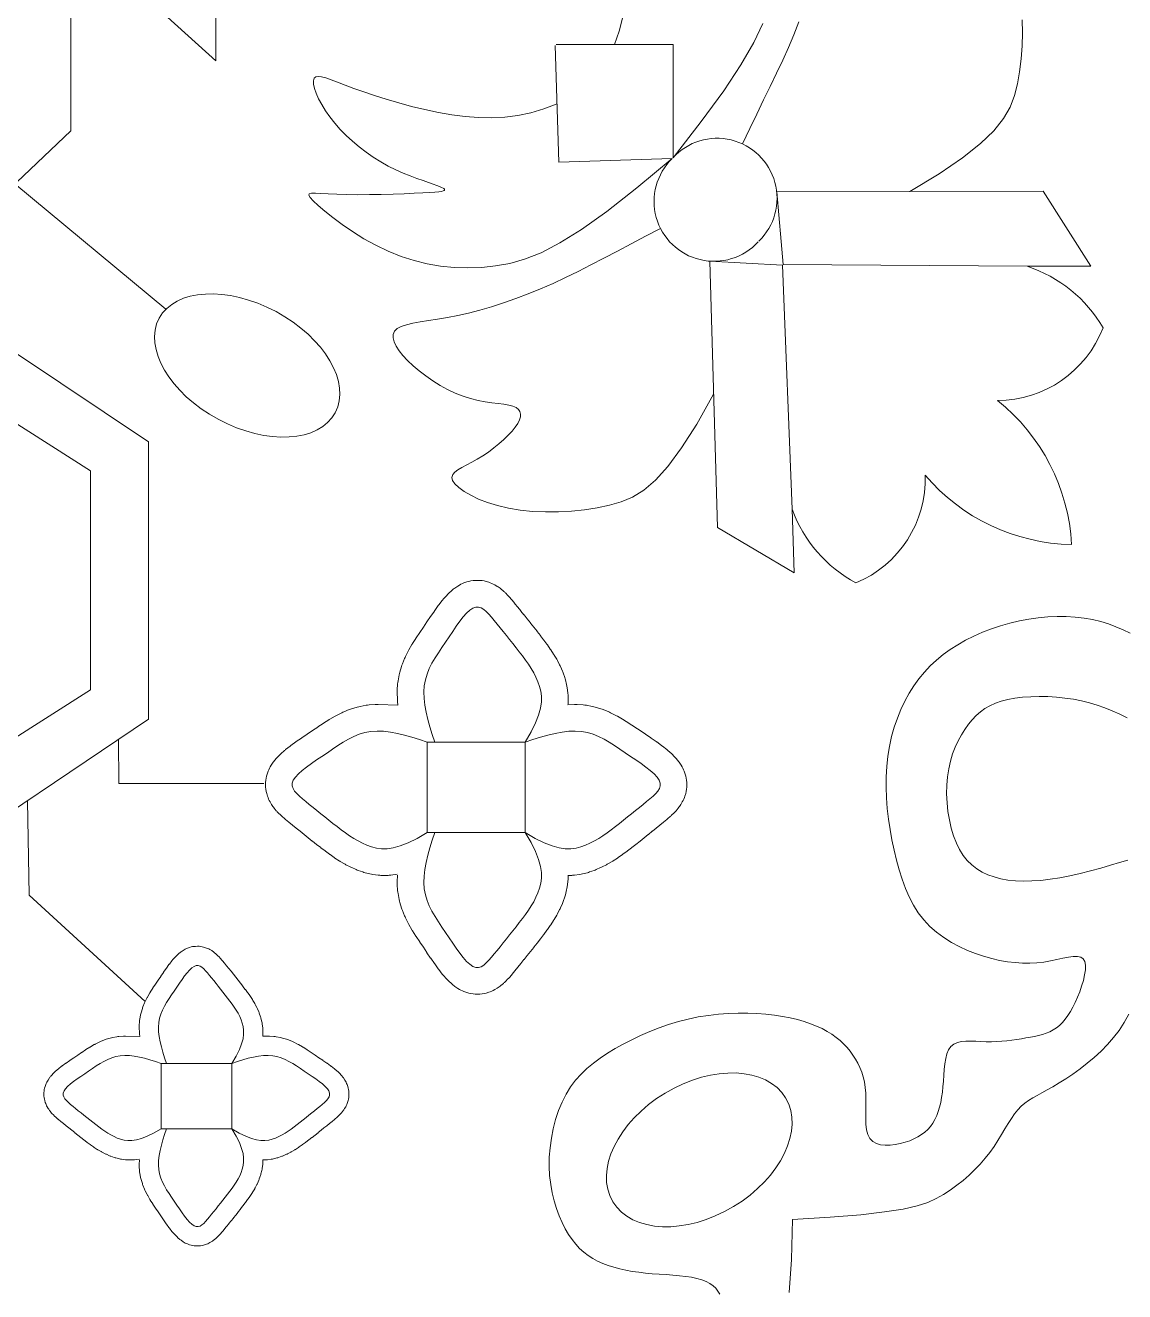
# Model space of a CAD drawing. Header units: inches. Extents: x -813 to 82, y -70 to 268.
# Drawn here: x -65.69 to -53.93, y 139.52 to 153.06 of the extents above; entities that cross this region are included whole.
import ezdxf

# ---------------------------------------------------------------- set-up
doc = ezdxf.new("R2010")
doc.units = ezdxf.units.IN
doc.header["$MEASUREMENT"] = 0
for name, color, linetype, lineweight, true_color in [('Black', 7, 'Continuous', 0, 0x000000), ('Blue', 7, 'Continuous', 0, 0x1081b2), ('Brown', 7, 'Continuous', 0, 0x653e10), ('Grey', 7, 'Continuous', 0, 0x58676a), ('Layak Architect', 1, 'Continuous', 5, 0xff0000), ('White', 7, 'Continuous', 0, 0xffffff)]:
    doc.layers.add(name, color=color, linetype=linetype, lineweight=lineweight, true_color=true_color)
doc.layers.add('Rugs', color=201, linetype='Continuous')

# ---------------------------------------------------------------- blocks, each defined once
blk = doc.blocks.new('C3')
at = {"layer": 'Black'}
for centre, start, end in [((264.02, 2545.89), 44.1706, 227.4835), ((265.24, 2544.71), 224.3619, 47.6748)]:
    blk.add_arc(centre, 22.47, start, end, dxfattribs=at)
at = {"layer": 'Blue'}
for points in [[(518.05, 2489.93), (518.05, 2490.98, 0.033999), (517.97, 2492.34), (517.71, 2494.26, 0.029168), (517.49, 2495.41), (517.04, 2497.22, 0.022088), (516.78, 2498.06), (516.17, 2499.8, 0.01868), (515.9, 2500.5), (515.16, 2502.19, 0.016254), (514.88, 2502.77), (514.04, 2504.42, 0.013719), (513.77, 2504.9), (512.82, 2506.51, 0.011177), (512.59, 2506.89), (511.56, 2508.48, 0.008694), (511.37, 2508.77), (510.27, 2510.33, 0.006296), (510.13, 2510.54), (508.98, 2512.09, 0.003989), (508.89, 2512.21), (507.71, 2513.76, 0.002077), (507.65, 2513.83), (506.45, 2515.37, 0.001492), (506.42, 2515.42), (505.21, 2516.96, 0.001257), (505.18, 2517), (503.96, 2518.53, 0.001042), (503.94, 2518.56), (502.73, 2520.07, 0.000839), (502.71, 2520.09), (501.53, 2521.56, 0.000642), (501.51, 2521.58), (500.35, 2523.02, 0.000442), (500.34, 2523.03), (499.21, 2524.42), (498.12, 2525.75, 0.001024), (498.1, 2525.78), (497.06, 2527.04, 0.006385), (496.9, 2527.24), (495.9, 2528.38, 0.014467), (495.51, 2528.81), (494.54, 2529.81, 0.025543), (493.79, 2530.51), (492.83, 2531.31, 0.041072), (491.49, 2532.26), (490.52, 2532.83, 0.060896), (488.3, 2533.8), (487.3, 2534.1, 0.078182), (484.22, 2534.51), (483.19, 2534.49, 0.079892), (480.07, 2533.92), (478.99, 2533.53, 0.06296), (476.75, 2532.41), (475.6, 2531.63, 0.039078), (474.38, 2530.66), (473.18, 2529.55, 0.023897), (472.51, 2528.86), (471.26, 2527.45, 0.015107), (470.87, 2526.99), (469.57, 2525.34, 0.009586), (469.34, 2525.04), (468.02, 2523.21, 0.005772), (467.89, 2523.02), (466.54, 2521.08, 0.002846), (466.48, 2520.98), (465.12, 2518.97, 0.000323), (465.11, 2518.96), (463.76, 2516.95), (462.42, 2514.97, 0.001791), (462.38, 2514.91), (461.06, 2512.94, 0.005914), (460.93, 2512.74), (459.69, 2510.78, 0.01027), (459.47, 2510.43), (458.33, 2508.45, 0.014823), (458.05, 2507.93), (457.04, 2505.92, 0.019434), (456.72, 2505.21), (455.88, 2503.15, 0.02381), (455.56, 2502.25), (454.92, 2500.12, 0.027493), (454.66, 2499.05), (454.25, 2496.82, 0.028895), (454.11, 2495.68), (453.95, 2493.34, 0.025128), (453.94, 2492.34), (454.02, 2489.9, 0.020501)], [(454.01, 2489.88), (453.72, 2489.94, 0.047666), (453.72, 2489.94), (453.03, 2489.96, 0.034462), (453.03, 2489.96), (450.93, 2489.97, 0.033999), (449.58, 2489.89), (447.65, 2489.63, 0.029168), (446.51, 2489.41), (444.7, 2488.96, 0.022088), (443.85, 2488.7), (442.11, 2488.09, 0.01868), (441.42, 2487.82), (439.73, 2487.08, 0.016254), (439.14, 2486.8), (437.49, 2485.95, 0.013719), (437.01, 2485.69), (435.4, 2484.74, 0.011177), (435.02, 2484.51), (433.43, 2483.48, 0.008694), (433.15, 2483.29), (431.58, 2482.19, 0.006296), (431.38, 2482.04), (429.83, 2480.9, 0.003989), (429.7, 2480.8), (428.15, 2479.62, 0.002077), (428.09, 2479.57), (426.54, 2478.37, 0.001492), (426.49, 2478.34), (424.95, 2477.13, 0.001257), (424.91, 2477.1), (423.39, 2475.88, 0.001042), (423.35, 2475.86), (421.85, 2474.65, 0.000839), (421.82, 2474.63), (420.35, 2473.44, 0.000642), (420.33, 2473.43), (418.9, 2472.27, 0.000442), (418.88, 2472.26), (417.5, 2471.13), (416.16, 2470.04, 0.001024), (416.13, 2470.02), (414.87, 2468.98, 0.006385), (414.68, 2468.82), (413.53, 2467.82, 0.014467), (413.1, 2467.43), (412.1, 2466.46, 0.025543), (411.41, 2465.71), (410.6, 2464.75, 0.041072), (409.65, 2463.41), (409.08, 2462.44, 0.060896), (408.11, 2460.22), (407.81, 2459.22, 0.078182), (407.4, 2456.14), (407.42, 2455.11, 0.079892), (408, 2451.99), (408.38, 2450.91, 0.06296), (409.51, 2448.67), (410.28, 2447.52, 0.039078), (411.25, 2446.3), (412.37, 2445.1, 0.023897), (413.05, 2444.43), (414.46, 2443.17, 0.015107), (414.92, 2442.79), (416.57, 2441.49, 0.009586), (416.88, 2441.26), (418.7, 2439.94, 0.005772), (418.89, 2439.81), (420.84, 2438.46, 0.002846), (420.93, 2438.39), (422.95, 2437.04, 0.000323), (422.96, 2437.03), (424.97, 2435.68), (426.94, 2434.34, 0.001791), (427, 2434.3), (428.97, 2432.98, 0.005914), (429.17, 2432.85), (431.13, 2431.61, 0.01027), (431.48, 2431.39), (433.46, 2430.25, 0.014823), (433.98, 2429.97), (435.99, 2428.96, 0.019434), (436.7, 2428.64), (438.76, 2427.8, 0.02381), (439.66, 2427.48), (441.8, 2426.84, 0.027493), (442.86, 2426.58), (445.09, 2426.17, 0.028895), (446.24, 2426.03), (448.57, 2425.87, 0.025128), (449.57, 2425.86), (452.01, 2425.94, 0.020501), (452.83, 2426), (454.19, 2426.16, 0.0164)], [(518.02, 2489.97), (519.06, 2489.97, -0.033999), (520.42, 2489.89), (522.34, 2489.63, -0.029168), (523.49, 2489.41), (525.3, 2488.96, -0.022088), (526.14, 2488.7), (527.88, 2488.09, -0.01868), (528.58, 2487.82), (530.27, 2487.08, -0.016254), (530.86, 2486.8), (532.5, 2485.95, -0.013719), (532.98, 2485.69), (534.6, 2484.74, -0.011177), (534.98, 2484.51), (536.56, 2483.48, -0.008694), (536.85, 2483.29), (538.41, 2482.19, -0.006296), (538.62, 2482.04), (540.17, 2480.9, -0.003989), (540.3, 2480.8), (541.84, 2479.62, -0.002077), (541.91, 2479.57), (543.45, 2478.37, -0.001492), (543.5, 2478.34), (545.04, 2477.13, -0.001257), (545.08, 2477.1), (546.61, 2475.88, -0.001042), (546.64, 2475.86), (548.15, 2474.65, -0.000839), (548.17, 2474.63), (549.65, 2473.44, -0.000642), (549.66, 2473.43), (551.1, 2472.27, -0.000442), (551.11, 2472.26), (552.5, 2471.13), (553.83, 2470.04, -0.001024), (553.86, 2470.02), (555.12, 2468.98, -0.006385), (555.32, 2468.82), (556.47, 2467.82, -0.014467), (556.89, 2467.43), (557.89, 2466.46, -0.025543), (558.59, 2465.71), (559.39, 2464.75, -0.041072), (560.34, 2463.41), (560.91, 2462.44, -0.060896), (561.88, 2460.22), (562.18, 2459.22, -0.078182), (562.6, 2456.14), (562.57, 2455.11, -0.079892), (562, 2451.99), (561.61, 2450.91, -0.06296), (560.49, 2448.67), (559.71, 2447.52, -0.039078), (558.74, 2446.3), (557.63, 2445.1, -0.023897), (556.94, 2444.43), (555.53, 2443.17, -0.015107), (555.07, 2442.79), (553.42, 2441.49, -0.009586), (553.12, 2441.26), (551.29, 2439.94, -0.005772), (551.11, 2439.81), (549.16, 2438.46, -0.002846), (549.06, 2438.39), (547.05, 2437.04, -0.000323), (547.04, 2437.03), (545.03, 2435.68), (543.05, 2434.34, -0.001791), (542.99, 2434.3), (541.02, 2432.98, -0.005914), (540.82, 2432.85), (538.86, 2431.61, -0.01027), (538.51, 2431.39), (536.53, 2430.25, -0.014823), (536.01, 2429.97), (534, 2428.96, -0.019434), (533.29, 2428.64), (531.23, 2427.8, -0.02381), (530.33, 2427.48), (528.2, 2426.84, -0.027493), (527.13, 2426.58), (524.9, 2426.17, -0.028895), (523.76, 2426.03), (521.43, 2425.87, -0.025128), (520.42, 2425.86), (517.98, 2425.94, -0.020501)], [(517.61, 2425.82), (517.94, 2423.49, -0.034462), (518.05, 2422.12), (518.05, 2420.03, -0.033999), (517.97, 2418.67), (517.71, 2416.75, -0.029168), (517.49, 2415.6), (517.04, 2413.79, -0.022088), (516.78, 2412.95), (516.17, 2411.21, -0.01868), (515.9, 2410.51), (515.16, 2408.82, -0.016254), (514.88, 2408.23), (514.04, 2406.59, -0.013719), (513.77, 2406.11), (512.82, 2404.49, -0.011177), (512.59, 2404.11), (511.56, 2402.53, -0.008694), (511.37, 2402.24), (510.27, 2400.68, -0.006296), (510.13, 2400.47), (508.98, 2398.92, -0.003989), (508.89, 2398.79), (507.71, 2397.25, -0.002077), (507.65, 2397.18), (506.45, 2395.63, -0.001492), (506.42, 2395.59), (505.21, 2394.05, -0.001257), (505.18, 2394.01), (503.96, 2392.48, -0.001042), (503.94, 2392.45), (502.73, 2390.94, -0.000839), (502.71, 2390.92), (501.53, 2389.44, -0.000642), (501.51, 2389.42), (500.35, 2387.99, -0.000442), (500.34, 2387.98), (499.21, 2386.59), (498.12, 2385.26, -0.001024), (498.1, 2385.23), (497.06, 2383.97, -0.006385), (496.9, 2383.77), (495.9, 2382.62, -0.014467), (495.51, 2382.2), (494.54, 2381.2, -0.025543), (493.79, 2380.5), (492.83, 2379.7, -0.041072), (491.49, 2378.75), (490.52, 2378.18, -0.060896), (488.3, 2377.21), (487.3, 2376.91, -0.078182), (484.22, 2376.49), (483.19, 2376.52, -0.079892), (480.07, 2377.09), (478.99, 2377.47, -0.06296), (476.75, 2378.6), (475.6, 2379.37, -0.039078), (474.38, 2380.34), (473.18, 2381.46, -0.023897), (472.51, 2382.15), (471.26, 2383.56, -0.015107), (470.87, 2384.02), (469.57, 2385.66, -0.009586), (469.34, 2385.97), (468.02, 2387.8, -0.005772), (467.89, 2387.98), (466.54, 2389.93, -0.002846), (466.48, 2390.03), (465.12, 2392.04, -0.000323), (465.11, 2392.05), (463.76, 2394.06), (462.42, 2396.04, -0.001791), (462.38, 2396.1), (461.06, 2398.07, -0.005914), (460.93, 2398.26), (459.69, 2400.23, -0.01027), (459.47, 2400.58), (458.33, 2402.56, -0.014823), (458.05, 2403.08), (457.04, 2405.09, -0.019434), (456.72, 2405.8), (455.88, 2407.86, -0.02381), (455.56, 2408.76), (454.92, 2410.89, -0.027493), (454.66, 2411.96), (454.25, 2414.18, -0.028895), (454.11, 2415.33), (453.95, 2417.66, -0.025128), (453.94, 2418.67), (454.19, 2426.16, -0.020501)]]:
    blk.add_lwpolyline(points, format="xyb", dxfattribs=at)
for points in [[(206.38, 2485.52), (206.38, 2529.33), (248.84, 2529.33)], [(206.76, 2485.15), (250.55, 2486.56), (249.18, 2529)]]:
    blk.add_lwpolyline(points, dxfattribs=at)
at = {"layer": 'Brown'}
for points in [[(675.13, 2546.89), (673.98, 2546.21), (672.93, 2545.36), (671.98, 2544.34), (671.13, 2543.14), (670.39, 2541.74), (669.75, 2540.14), (669.22, 2538.33), (668.8, 2536.31), (668.47, 2534.11), (668.22, 2531.76), (668.01, 2529.29), (667.82, 2526.75), (667.65, 2524.16), (667.46, 2521.57), (667.23, 2519), (666.94, 2516.48), (666.59, 2514.04), (666.17, 2511.66), (665.67, 2509.37), (665.08, 2507.15), (664.4, 2505.02), (663.62, 2502.99), (662.74, 2501.06), (661.74, 2499.22), (660.62, 2497.49), (659.36, 2495.85), (657.96, 2494.3), (656.39, 2492.83), (654.65, 2491.44), (652.73, 2490.12), (650.6, 2488.87), (648.28, 2487.69), (645.76, 2486.59), (643.06, 2485.6), (640.18, 2484.73), (637.16, 2484), (633.99, 2483.44), (630.69, 2483.06), (627.28, 2482.89), (623.78, 2482.93), (620.21, 2483.2), (616.63, 2483.69), (613.09, 2484.39), (609.62, 2485.29), (606.27, 2486.4), (603.09, 2487.71), (600.12, 2489.2), (597.39, 2490.89), (594.88, 2492.77), (592.57, 2494.82), (590.44, 2497.05), (588.44, 2499.45), (586.56, 2502.02), (584.77, 2504.75), (583.04, 2507.64), (581.34, 2510.68), (579.7, 2513.86), (578.12, 2517.17), (576.63, 2520.58), (575.25, 2524.1), (574, 2527.69), (572.89, 2531.36), (571.94, 2535.07), (571.17, 2538.83), (570.58, 2542.6), (570.15, 2546.36), (569.88, 2550.09), (569.75, 2553.75), (569.76, 2557.34), (569.89, 2560.82), (570.14, 2564.16), (570.5, 2567.36), (570.96, 2570.4), (571.51, 2573.27), (572.16, 2575.99), (572.89, 2578.55), (573.7, 2580.95), (574.59, 2583.19), (575.55, 2585.27), (576.58, 2587.18), (577.67, 2588.94), (578.83, 2590.55), (580.04, 2592.03), (581.31, 2593.39), (582.64, 2594.64), (584.02, 2595.78), (585.45, 2596.83), (586.94, 2597.8), (588.49, 2598.67), (590.11, 2599.45), (591.82, 2600.13), (593.63, 2600.69), (595.55, 2601.14), (597.59, 2601.45), (599.76, 2601.64), (602.07, 2601.69), (604.45, 2601.67), (606.85, 2601.62), (609.19, 2601.62), (611.42, 2601.71), (613.46, 2601.97), (615.26, 2602.44), (616.73, 2603.19), (617.85, 2604.27), (618.62, 2605.62), (619.09, 2607.2), (619.29, 2608.94), (619.25, 2610.79), (619.03, 2612.7), (618.65, 2614.59), (618.15, 2616.41), (617.57, 2618.12), (616.9, 2619.71), (616.14, 2621.18), (615.3, 2622.53), (614.36, 2623.76), (613.33, 2624.88), (612.2, 2625.88), (610.96, 2626.78), (609.62, 2627.56), (608.18, 2628.25), (606.63, 2628.84), (604.98, 2629.34), (603.23, 2629.76), (601.37, 2630.1), (599.41, 2630.38), (597.36, 2630.59), (595.21, 2630.75), (593.03, 2630.89), (590.85, 2631.06), (588.75, 2631.29), (586.78, 2631.62), (585, 2632.08), (583.46, 2632.73), (582.22, 2633.59), (581.33, 2634.7), (580.73, 2636.03), (580.39, 2637.55), (580.23, 2639.23), (580.22, 2641.03), (580.29, 2642.92), (580.39, 2644.87), (580.46, 2646.84), (580.46, 2648.81), (580.39, 2650.76), (580.26, 2652.69), (580.08, 2654.58), (579.86, 2656.44), (579.61, 2658.26), (579.33, 2660.03), (579.05, 2661.74), (578.76, 2663.39), (578.46, 2664.97), (578.11, 2666.49), (577.72, 2667.95), (577.25, 2669.35), (576.69, 2670.69), (576.03, 2671.96), (575.24, 2673.17), (574.32, 2674.33), (573.25, 2675.42), (572.03, 2676.47), (570.67, 2677.47), (569.17, 2678.42), (567.53, 2679.34), (565.74, 2680.22), (563.8, 2681.07), (561.73, 2681.89), (559.59, 2682.63), (557.44, 2683.27), (555.38, 2683.75), (553.46, 2684.03), (551.76, 2684.07), (550.36, 2683.82), (549.32, 2683.25), (548.7, 2682.31), (548.45, 2681.04), (548.5, 2679.47), (548.76, 2677.64), (549.17, 2675.58), (549.66, 2673.34), (550.15, 2670.94), (550.56, 2668.43), (550.85, 2665.83), (550.98, 2663.17), (550.95, 2660.43), (550.77, 2657.63), (550.43, 2654.76), (549.93, 2651.85), (549.25, 2648.88), (548.41, 2645.87), (547.38, 2642.81), (546.18, 2639.76), (544.79, 2636.74), (543.2, 2633.78), (541.41, 2630.94), (539.41, 2628.24), (537.19, 2625.71), (534.76, 2623.41), (532.1, 2621.35), (529.22, 2619.53), (526.16, 2617.92), (522.92, 2616.49), (519.53, 2615.24), (516, 2614.13), (512.35, 2613.14), (508.6, 2612.26), (504.76, 2611.46), (500.86, 2610.76), (496.92, 2610.17), (492.95, 2609.71), (488.97, 2609.4), (485.01, 2609.25), (481.08, 2609.27), (477.2, 2609.49), (473.39, 2609.91), (469.66, 2610.53), (466.02, 2611.34), (462.5, 2612.34), (459.09, 2613.5), (455.82, 2614.83), (452.69, 2616.31), (449.73, 2617.94), (446.93, 2619.7), (444.29, 2621.6), (441.81, 2623.64), (439.48, 2625.83), (437.3, 2628.16), (435.25, 2630.66), (433.32, 2633.31), (431.52, 2636.12), (429.84, 2639.1), (428.28, 2642.22), (426.85, 2645.46), (425.56, 2648.81), (424.41, 2652.24), (423.42, 2655.73), (422.59, 2659.27), (421.92, 2662.82), (421.43, 2666.38), (421.11, 2669.91), (420.97, 2673.41), (421, 2676.86), (421.21, 2680.24), (421.59, 2683.52), (422.13, 2686.71), (422.85, 2689.77), (423.74, 2692.7), (424.78, 2695.51), (425.95, 2698.22), (427.25, 2700.84)], [(458.97, 2699.76), (457.57, 2696.91), (456.3, 2694.09), (455.17, 2691.27), (454.18, 2688.42), (453.31, 2685.54), (452.59, 2682.58), (451.99, 2679.53), (451.53, 2676.38), (451.2, 2673.16), (451, 2669.91), (450.94, 2666.69), (451.02, 2663.53), (451.23, 2660.48), (451.58, 2657.6), (452.08, 2654.91), (452.71, 2652.47), (453.48, 2650.25), (454.41, 2648.22), (455.49, 2646.37), (456.72, 2644.67), (458.11, 2643.08), (459.67, 2641.6), (461.39, 2640.18), (463.29, 2638.82), (465.35, 2637.52), (467.58, 2636.32), (469.97, 2635.21), (472.52, 2634.24), (475.23, 2633.42), (478.09, 2632.76), (481.11, 2632.3), (484.26, 2632.04), (487.5, 2631.99), (490.79, 2632.14), (494.06, 2632.47), (497.27, 2633), (500.36, 2633.7), (503.28, 2634.58), (505.98, 2635.62), (508.4, 2636.83), (510.56, 2638.2), (512.47, 2639.73), (514.14, 2641.42), (515.58, 2643.27), (516.8, 2645.28), (517.82, 2647.46), (518.66, 2649.8), (519.31, 2652.31), (519.79, 2654.97), (520.09, 2657.8), (520.22, 2660.8), (520.16, 2663.95), (519.93, 2667.27), (519.53, 2670.76), (518.94, 2674.4), (518.18, 2678.2), (517.3, 2682.08), (516.32, 2685.97), (515.29, 2689.78), (514.26, 2693.44), (513.28, 2696.86), (512.37, 2699.98)], [(570.17, 2700.38), (573.29, 2698.63), (576.18, 2696.71), (578.9, 2694.63), (581.48, 2692.37), (583.95, 2689.94), (586.31, 2687.37), (588.54, 2684.72), (590.63, 2682.03), (592.56, 2679.35), (594.33, 2676.73), (595.93, 2674.23), (597.33, 2671.87), (598.55, 2669.71), (599.62, 2667.74), (600.59, 2665.93), (601.52, 2664.27), (602.47, 2662.74), (603.49, 2661.31), (604.63, 2659.98), (605.94, 2658.7), (607.48, 2657.48), (609.21, 2656.28), (611.11, 2655.08), (613.14, 2653.85), (615.28, 2652.57), (617.48, 2651.21), (619.71, 2649.76), (621.95, 2648.17), (624.16, 2646.44), (626.32, 2644.56), (628.44, 2642.55), (630.48, 2640.42), (632.45, 2638.17), (634.32, 2635.81), (636.1, 2633.35), (637.76, 2630.81), (639.3, 2628.11), (640.72, 2624.95), (642.02, 2620.92), (643.22, 2615.63), (644.32, 2608.7), (645.33, 2599.74), (646.26, 2588.35), (647.1, 2574.13), (662.2, 2573.82), (674.46, 2572.92)], [(289.4, 2250.04), (238.79, 2303.48), (163.2, 2303.48), (212.57, 2357.86), (162.68, 2357.86), (195.89, 2391.21), (195.89, 2474.3), (118.72, 2474.3), (90.87, 2440.77), (90.87, 2501.24), (41.7, 2440.96), (41.7, 2507.21), (0, 2570.45)], [(483.65, 2375.82), (483.65, 2321.47), (467.09, 2321.27)], [(305.66, 2339.12), (258.69, 2282.46)], [(565.36, 2331.33), (525.43, 2287.74), (490.06, 2287.12)]]:
    blk.add_lwpolyline(points, dxfattribs=at)
for points in [[(624.78, 2375.48), (624.78, 2376.23, 0.033999), (624.72, 2377.22), (624.53, 2378.61, 0.029168), (624.37, 2379.44), (624.04, 2380.75, 0.022088), (623.86, 2381.36), (623.42, 2382.62, 0.01868), (623.22, 2383.12), (622.69, 2384.35, 0.016254), (622.48, 2384.77), (621.87, 2385.97, 0.013719), (621.68, 2386.31), (620.99, 2387.48, 0.011177), (620.82, 2387.76), (620.08, 2388.9, 0.008694), (619.94, 2389.11), (619.15, 2390.24, 0.006296), (619.04, 2390.39), (618.21, 2391.52, 0.003989), (618.14, 2391.61), (617.29, 2392.73, 0.002077), (617.25, 2392.77), (616.38, 2393.89, 0.001492), (616.35, 2393.93), (615.48, 2395.04, 0.001257), (615.46, 2395.07), (614.58, 2396.18, 0.001042), (614.56, 2396.2), (613.69, 2397.29, 0.000839), (613.67, 2397.31), (612.81, 2398.38, 0.000642), (612.8, 2398.39), (611.96, 2399.43, 0.000442), (611.95, 2399.44), (611.14, 2400.44), (610.35, 2401.41, 0.001024), (610.33, 2401.43), (609.58, 2402.34, 0.006385), (609.46, 2402.48), (608.74, 2403.32, 0.014467), (608.46, 2403.62), (607.76, 2404.35, 0.025543), (607.21, 2404.85), (606.52, 2405.44, 0.041072), (605.55, 2406.12), (604.84, 2406.54, 0.060896), (603.23, 2407.24), (602.52, 2407.45, 0.078182), (600.28, 2407.75), (599.54, 2407.74, 0.079892), (597.28, 2407.32), (596.49, 2407.04, 0.06296), (594.87, 2406.23), (594.04, 2405.67, 0.039078), (593.16, 2404.97), (592.29, 2404.16, 0.023897), (591.8, 2403.66), (590.9, 2402.64, 0.015107), (590.61, 2402.3), (589.68, 2401.11, 0.009586), (589.51, 2400.89), (588.55, 2399.57, 0.005772), (588.46, 2399.43), (587.48, 2398.02, 0.002846), (587.43, 2397.96), (586.45, 2396.5, 0.000323), (586.45, 2396.49), (585.47, 2395.03), (584.5, 2393.6, 0.001791), (584.47, 2393.56), (583.52, 2392.13, 0.005914), (583.42, 2391.99), (582.52, 2390.57, 0.01027), (582.37, 2390.31), (581.54, 2388.88, 0.014823), (581.33, 2388.51), (580.6, 2387.05, 0.019434), (580.37, 2386.54), (579.76, 2385.04, 0.02381), (579.53, 2384.39), (579.07, 2382.85, 0.027493), (578.88, 2382.08), (578.58, 2380.46, 0.028895), (578.48, 2379.63), (578.37, 2377.95, 0.025128), (578.36, 2377.22), (578.42, 2375.45, 0.020501)], [(578.41, 2375.43), (578.2, 2375.48, 0.047666), (578.2, 2375.48), (577.7, 2375.5, 0.034462), (577.7, 2375.5), (576.18, 2375.5, 0.033999), (575.2, 2375.44), (573.81, 2375.26, 0.029168), (572.98, 2375.1), (571.67, 2374.77, 0.022088), (571.06, 2374.58), (569.79, 2374.14, 0.01868), (569.29, 2373.94), (568.07, 2373.41, 0.016254), (567.64, 2373.21), (566.45, 2372.59, 0.013719), (566.1, 2372.4), (564.93, 2371.72, 0.011177), (564.66, 2371.55), (563.51, 2370.8, 0.008694), (563.3, 2370.66), (562.17, 2369.87, 0.006296), (562.02, 2369.76), (560.9, 2368.93, 0.003989), (560.81, 2368.87), (559.69, 2368.01, 0.002077), (559.64, 2367.97), (558.52, 2367.11, 0.001492), (558.49, 2367.08), (557.37, 2366.2, 0.001257), (557.34, 2366.18), (556.24, 2365.3, 0.001042), (556.21, 2365.28), (555.12, 2364.41, 0.000839), (555.1, 2364.4), (554.04, 2363.54, 0.000642), (554.02, 2363.52), (552.99, 2362.68, 0.000442), (552.98, 2362.68), (551.97, 2361.86), (551.01, 2361.07, 0.001024), (550.98, 2361.05), (550.07, 2360.31, 0.006385), (549.93, 2360.19), (549.1, 2359.47, 0.014467), (548.79, 2359.18), (548.07, 2358.48, 0.025543), (547.56, 2357.94), (546.98, 2357.24, 0.041072), (546.29, 2356.27), (545.88, 2355.57, 0.060896), (545.18, 2353.96), (544.96, 2353.24, 0.078182), (544.66, 2351.01), (544.68, 2350.26, 0.079892), (545.09, 2348), (545.37, 2347.22, 0.06296), (546.19, 2345.6), (546.75, 2344.77, 0.039078), (547.45, 2343.88), (548.26, 2343.01, 0.023897), (548.75, 2342.53), (549.77, 2341.62, 0.015107), (550.11, 2341.34), (551.3, 2340.4, 0.009586), (551.52, 2340.24), (552.84, 2339.28, 0.005772), (552.98, 2339.18), (554.39, 2338.21, 0.002846), (554.46, 2338.16), (555.92, 2337.18, 0.000323), (555.93, 2337.17), (557.38, 2336.19), (558.81, 2335.22, 0.001791), (558.85, 2335.19), (560.28, 2334.24, 0.005914), (560.42, 2334.15), (561.85, 2333.24, 0.01027), (562.1, 2333.09), (563.53, 2332.26, 0.014823), (563.91, 2332.06), (565.36, 2331.33, 0.019434), (565.88, 2331.1), (567.37, 2330.49, 0.02381), (568.02, 2330.26), (569.57, 2329.79, 0.027493), (570.34, 2329.61), (571.95, 2329.31, 0.028895), (572.78, 2329.2), (574.47, 2329.09, 0.025128), (575.2, 2329.08), (576.96, 2329.14, 0.020501), (577.55, 2329.18), (578.54, 2329.3, 0.0164)], [(624.75, 2375.5), (625.51, 2375.5, -0.033999), (626.49, 2375.44), (627.88, 2375.26, -0.029168), (628.71, 2375.1), (630.02, 2374.77, -0.022088), (630.64, 2374.58), (631.9, 2374.14, -0.01868), (632.4, 2373.94), (633.62, 2373.41, -0.016254), (634.05, 2373.21), (635.24, 2372.59, -0.013719), (635.59, 2372.4), (636.76, 2371.72, -0.011177), (637.03, 2371.55), (638.18, 2370.8, -0.008694), (638.39, 2370.66), (639.52, 2369.87, -0.006296), (639.67, 2369.76), (640.79, 2368.93, -0.003989), (640.88, 2368.87), (642, 2368.01, -0.002077), (642.05, 2367.97), (643.17, 2367.11, -0.001492), (643.2, 2367.08), (644.32, 2366.2, -0.001257), (644.35, 2366.18), (645.45, 2365.3, -0.001042), (645.48, 2365.28), (646.57, 2364.41, -0.000839), (646.59, 2364.4), (647.65, 2363.54, -0.000642), (647.67, 2363.52), (648.7, 2362.68, -0.000442), (648.71, 2362.68), (649.72, 2361.86), (650.68, 2361.07, -0.001024), (650.71, 2361.05), (651.62, 2360.31, -0.006385), (651.76, 2360.19), (652.59, 2359.47, -0.014467), (652.9, 2359.18), (653.62, 2358.48, -0.025543), (654.13, 2357.94), (654.71, 2357.24, -0.041072), (655.4, 2356.27), (655.81, 2355.57, -0.060896), (656.51, 2353.96), (656.73, 2353.24, -0.078182), (657.03, 2351.01), (657.01, 2350.26, -0.079892), (656.6, 2348), (656.32, 2347.22, -0.06296), (655.5, 2345.6), (654.94, 2344.77, -0.039078), (654.24, 2343.88), (653.43, 2343.01, -0.023897), (652.94, 2342.53), (651.92, 2341.62, -0.015107), (651.58, 2341.34), (650.39, 2340.4, -0.009586), (650.17, 2340.24), (648.85, 2339.28, -0.005772), (648.71, 2339.18), (647.3, 2338.21, -0.002846), (647.23, 2338.16), (645.77, 2337.18, -0.000323), (645.76, 2337.17), (644.31, 2336.19), (642.88, 2335.22, -0.001791), (642.84, 2335.19), (641.41, 2334.24, -0.005914), (641.27, 2334.15), (639.84, 2333.24, -0.01027), (639.59, 2333.09), (638.16, 2332.26, -0.014823), (637.78, 2332.06), (636.33, 2331.33, -0.019434), (635.81, 2331.1), (634.32, 2330.49, -0.02381), (633.67, 2330.26), (632.12, 2329.79, -0.027493), (631.35, 2329.61), (629.74, 2329.31, -0.028895), (628.91, 2329.2), (627.22, 2329.09, -0.025128), (626.49, 2329.08), (624.73, 2329.14, -0.020501)], [(624.46, 2329.06), (624.7, 2327.37, -0.034462), (624.77, 2326.38), (624.78, 2324.86, -0.033999), (624.72, 2323.88), (624.53, 2322.48, -0.029168), (624.37, 2321.66), (624.04, 2320.35, -0.022088), (623.86, 2319.73), (623.42, 2318.47, -0.01868), (623.22, 2317.97), (622.69, 2316.75, -0.016254), (622.48, 2316.32), (621.87, 2315.13, -0.013719), (621.68, 2314.78), (620.99, 2313.61, -0.011177), (620.82, 2313.34), (620.08, 2312.19, -0.008694), (619.94, 2311.98), (619.15, 2310.85, -0.006296), (619.04, 2310.7), (618.21, 2309.58, -0.003989), (618.14, 2309.49), (617.29, 2308.37, -0.002077), (617.25, 2308.32), (616.38, 2307.2, -0.001492), (616.35, 2307.16), (615.48, 2306.05, -0.001257), (615.46, 2306.02), (614.58, 2304.92, -0.001042), (614.56, 2304.89), (613.69, 2303.8, -0.000839), (613.67, 2303.78), (612.81, 2302.72, -0.000642), (612.8, 2302.7), (611.96, 2301.66, -0.000442), (611.95, 2301.65), (611.14, 2300.65), (610.35, 2299.69, -0.001024), (610.33, 2299.66), (609.58, 2298.75, -0.006385), (609.46, 2298.61), (608.74, 2297.78, -0.014467), (608.46, 2297.47), (607.76, 2296.75, -0.025543), (607.21, 2296.24), (606.52, 2295.66, -0.041072), (605.55, 2294.97), (604.84, 2294.56, -0.060896), (603.23, 2293.86), (602.52, 2293.64, -0.078182), (600.28, 2293.34), (599.54, 2293.36, -0.079892), (597.28, 2293.77), (596.49, 2294.05, -0.06296), (594.87, 2294.87), (594.04, 2295.43, -0.039078), (593.16, 2296.13), (592.29, 2296.94, -0.023897), (591.8, 2297.43), (590.9, 2298.45, -0.015107), (590.61, 2298.79), (589.68, 2299.98, -0.009586), (589.51, 2300.2), (588.55, 2301.52, -0.005772), (588.46, 2301.66), (587.48, 2303.07, -0.002846), (587.43, 2303.14), (586.45, 2304.6, -0.000323), (586.45, 2304.61), (585.47, 2306.06), (584.5, 2307.49, -0.001791), (584.47, 2307.53), (583.52, 2308.96, -0.005914), (583.42, 2309.1), (582.52, 2310.52, -0.01027), (582.37, 2310.78), (581.54, 2312.21, -0.014823), (581.33, 2312.59), (580.6, 2314.04, -0.019434), (580.37, 2314.56), (579.76, 2316.05, -0.02381), (579.53, 2316.7), (579.07, 2318.24, -0.027493), (578.88, 2319.02), (578.58, 2320.63, -0.028895), (578.48, 2321.46), (578.37, 2323.15, -0.025128), (578.36, 2323.88), (578.54, 2329.3, -0.020501)]]:
    blk.add_lwpolyline(points, format="xyb", dxfattribs=at)
at = {"layer": 'Brown', "extrusion": (0, 0, -1)}
for centre, major_axis, ratio in [((621.01, 2539.19), (-19.46, 32.4), 0.6576), ((326.79, 2369.59), (-17.72, -33.03), 0.611331)]:
    blk.add_ellipse(centre, major_axis=major_axis, ratio=ratio, dxfattribs=at)
at = {"layer": 'Grey'}
for centre, radius, start, end in [((338.61, 2646.02), 51.65, 120.2122, 161.7102), ((297.55, 2651.1), 42.33, 359.8944, 69.1533), ((397.75, 2605.04), 73.91, 92.9455, 141.5316), ((320.06, 2680.28), 73.91, 310.3137, 358.8999), ((369.32, 2581.61), 42.33, 22.6922, 91.951), ((362.92, 2622.48), 51.65, 290.1352, 331.6332)]:
    blk.add_arc(centre, radius, start, end, dxfattribs=at)
at = {"layer": 'Layak Architect'}
for points in [[(261.55, 2618.21), (254.84, 2629.23), (248.89, 2637.95), (243.56, 2644.67), (238.71, 2649.68), (234.19, 2653.28), (229.86, 2655.76), (225.57, 2657.41), (221.18, 2658.52), (216.58, 2659.36), (211.79, 2659.95), (206.9, 2660.3), (201.98, 2660.41), (197.08, 2660.29)], [(197.94, 2576.59), (202.7, 2574.69), (207.46, 2572.65), (212.26, 2570.49), (217.13, 2568.2), (222.09, 2565.81), (227.2, 2563.33), (232.47, 2560.76), (237.95, 2558.11), (243.67, 2555.4)], [(337.6, 2544.57), (348.83, 2538.21), (357.74, 2532.55), (364.63, 2527.44), (369.8, 2522.75), (373.54, 2518.35), (376.15, 2514.1), (377.94, 2509.87), (379.2, 2505.52), (380.18, 2500.94), (380.92, 2496.18), (381.43, 2491.31), (381.7, 2486.38), (381.73, 2481.49), (381.52, 2476.68), (381.05, 2472.04), (380.33, 2467.64), (379.37, 2463.53), (378.21, 2459.77), (376.89, 2456.39), (375.48, 2453.43), (374.02, 2450.95), (372.56, 2448.96), (371.17, 2447.52), (369.89, 2446.66), (368.75, 2446.41), (367.74, 2446.71), (366.81, 2447.49), (365.92, 2448.66), (365.03, 2450.17), (364.1, 2451.93), (363.09, 2453.86), (361.95, 2455.91), (360.67, 2457.99), (359.25, 2460.06), (357.73, 2462.08), (356.15, 2464.02), (354.54, 2465.83), (352.94, 2467.49), (351.37, 2468.94), (349.88, 2470.15), (348.49, 2471.09), (347.21, 2471.74), (346.04, 2472.1), (344.99, 2472.16), (344.06, 2471.91), (343.26, 2471.35), (342.59, 2470.46), (342.06, 2469.24), (341.65, 2467.69), (341.33, 2465.84), (341.05, 2463.73), (340.75, 2461.39), (340.38, 2458.87), (339.89, 2456.2), (339.23, 2453.41), (338.35, 2450.56), (337.21, 2447.67), (335.83, 2444.79), (334.26, 2441.95), (332.54, 2439.19), (330.71, 2436.55), (328.81, 2434.08), (326.87, 2431.8), (324.95, 2429.76), (323.08, 2428), (321.28, 2426.55), (319.56, 2425.43), (317.96, 2424.68), (316.48, 2424.32), (315.14, 2424.38), (313.97, 2424.89), (312.97, 2425.88), (312.16, 2427.37), (311.51, 2429.33), (310.95, 2431.71), (310.45, 2434.47), (309.96, 2437.58), (309.43, 2441), (308.82, 2444.68), (308.07, 2448.58), (307.14, 2452.66), (306.04, 2456.9), (304.76, 2461.28), (303.32, 2465.76), (301.72, 2470.33), (299.96, 2474.97), (298.06, 2479.65), (296, 2484.34), (293.81, 2489.04), (291.49, 2493.77), (289.05, 2498.56), (286.5, 2503.44), (283.86, 2508.47), (281.12, 2513.65), (278.3, 2519.05), (275.41, 2524.67)], [(501.94, 2473.86), (504.17, 2477.67), (505.83, 2481.03), (506.99, 2483.99), (507.71, 2486.61), (508.05, 2488.93), (508.05, 2491.03), (507.8, 2492.95), (507.34, 2494.76), (506.73, 2496.5), (506, 2498.19), (505.15, 2499.84), (504.2, 2501.45), (503.17, 2503.03), (502.08, 2504.6), (500.93, 2506.15), (499.75, 2507.7), (498.55, 2509.24), (497.34, 2510.78), (496.13, 2512.31), (494.93, 2513.82), (493.74, 2515.29), (492.58, 2516.72), (491.45, 2518.11), (490.37, 2519.43), (489.34, 2520.69), (488.34, 2521.84), (487.37, 2522.84), (486.41, 2523.65), (485.44, 2524.22), (484.44, 2524.52), (483.41, 2524.49), (482.33, 2524.11), (481.19, 2523.34), (479.98, 2522.22), (478.73, 2520.81), (477.44, 2519.16), (476.11, 2517.34), (474.77, 2515.39), (473.41, 2513.38), (472.05, 2511.35), (470.69, 2509.36), (469.38, 2507.39), (468.13, 2505.42), (466.99, 2503.45), (465.98, 2501.44), (465.14, 2499.37), (464.5, 2497.24), (464.09, 2495.01), (463.93, 2492.68), (464.01, 2490.24), (464.31, 2487.71), (464.79, 2485.09), (465.43, 2482.38), (466.21, 2479.61), (467.09, 2476.76), (468.06, 2473.86)], [(468.06, 2473.86), (464.24, 2476.09), (460.88, 2477.75), (457.92, 2478.91), (455.31, 2479.63), (452.98, 2479.96), (450.89, 2479.97), (448.96, 2479.72), (447.15, 2479.26), (445.41, 2478.65), (443.72, 2477.92), (442.07, 2477.07), (440.46, 2476.12), (438.88, 2475.09), (437.32, 2474), (435.76, 2472.85), (434.22, 2471.67), (432.67, 2470.47), (431.13, 2469.26), (429.6, 2468.05), (428.1, 2466.85), (426.63, 2465.66), (425.19, 2464.5), (423.81, 2463.37), (422.48, 2462.29), (421.22, 2461.26), (420.07, 2460.26), (419.07, 2459.29), (418.27, 2458.33), (417.69, 2457.36), (417.4, 2456.36), (417.42, 2455.33), (417.8, 2454.25), (418.57, 2453.11), (419.69, 2451.9), (421.1, 2450.65), (422.75, 2449.36), (424.57, 2448.03), (426.52, 2446.69), (428.54, 2445.33), (430.56, 2443.96), (432.56, 2442.61), (434.53, 2441.3), (436.49, 2440.05), (438.47, 2438.91), (440.48, 2437.9), (442.54, 2437.06), (444.68, 2436.42), (446.9, 2436.01), (449.23, 2435.85), (451.67, 2435.93), (454.2, 2436.23), (456.83, 2436.71), (459.53, 2437.35), (462.31, 2438.13), (465.15, 2439.01), (468.06, 2439.98)], [(501.94, 2473.86), (505.76, 2476.09), (509.11, 2477.75), (512.07, 2478.91), (514.69, 2479.63), (517.01, 2479.96), (519.11, 2479.97), (521.03, 2479.72), (522.84, 2479.26), (524.58, 2478.65), (526.27, 2477.92), (527.92, 2477.07), (529.53, 2476.12), (531.12, 2475.09), (532.68, 2474), (534.23, 2472.85), (535.78, 2471.67), (537.32, 2470.47), (538.87, 2469.26), (540.39, 2468.05), (541.9, 2466.85), (543.37, 2465.66), (544.8, 2464.5), (546.19, 2463.37), (547.52, 2462.29), (548.77, 2461.26), (549.92, 2460.26), (550.92, 2459.29), (551.73, 2458.33), (552.3, 2457.36), (552.6, 2456.36), (552.57, 2455.33), (552.19, 2454.25), (551.42, 2453.11), (550.3, 2451.9), (548.89, 2450.65), (547.25, 2449.36), (545.42, 2448.03), (543.47, 2446.69), (541.46, 2445.33), (539.43, 2443.96), (537.44, 2442.61), (535.47, 2441.3), (533.5, 2440.05), (531.53, 2438.91), (529.52, 2437.9), (527.45, 2437.06), (525.32, 2436.42), (523.09, 2436.01), (520.76, 2435.85), (518.32, 2435.93), (515.79, 2436.23), (513.17, 2436.71), (510.46, 2437.35), (507.69, 2438.13), (504.84, 2439.01), (501.94, 2439.98)], [(501.94, 2437.15), (504.17, 2433.33), (505.83, 2429.97), (506.99, 2427.02), (507.71, 2424.4), (508.05, 2422.08), (508.05, 2419.98), (507.8, 2418.06), (507.34, 2416.25), (506.73, 2414.51), (506, 2412.82), (505.15, 2411.17), (504.2, 2409.56), (503.17, 2407.97), (502.08, 2406.41), (500.93, 2404.86), (499.75, 2403.31), (498.55, 2401.76), (497.34, 2400.22), (496.13, 2398.7), (494.93, 2397.19), (493.74, 2395.72), (492.58, 2394.29), (491.45, 2392.9), (490.37, 2391.57), (489.34, 2390.32), (488.34, 2389.17), (487.37, 2388.17), (486.41, 2387.36), (485.44, 2386.79), (484.44, 2386.49), (483.41, 2386.51), (482.33, 2386.9), (481.19, 2387.67), (479.98, 2388.79), (478.73, 2390.2), (477.44, 2391.84), (476.11, 2393.67), (474.77, 2395.62), (473.41, 2397.63), (472.05, 2399.66), (470.69, 2401.65), (469.38, 2403.62), (468.13, 2405.59), (466.99, 2407.56), (465.98, 2409.57), (465.14, 2411.63), (464.5, 2413.77), (464.09, 2416), (463.93, 2418.33), (464.01, 2420.77), (464.31, 2423.3), (464.79, 2425.92), (465.43, 2428.62), (466.21, 2431.4), (467.09, 2434.25), (468.06, 2437.15)], [(613.11, 2363.84), (614.73, 2366.6), (615.93, 2369.03), (616.77, 2371.17), (617.29, 2373.07), (617.53, 2374.75), (617.54, 2376.27), (617.36, 2377.66), (617.02, 2378.97), (616.58, 2380.23), (616.05, 2381.45), (615.43, 2382.65), (614.75, 2383.81), (614, 2384.96), (613.21, 2386.09), (612.38, 2387.22), (611.53, 2388.34), (610.66, 2389.46), (609.78, 2390.57), (608.91, 2391.68), (608.03, 2392.77), (607.18, 2393.83), (606.33, 2394.87), (605.52, 2395.87), (604.74, 2396.83), (603.99, 2397.75), (603.27, 2398.58), (602.56, 2399.3), (601.87, 2399.89), (601.16, 2400.3), (600.44, 2400.51), (599.7, 2400.5), (598.92, 2400.22), (598.09, 2399.66), (597.21, 2398.85), (596.31, 2397.83), (595.37, 2396.64), (594.41, 2395.32), (593.44, 2393.91), (592.45, 2392.45), (591.47, 2390.98), (590.49, 2389.54), (589.54, 2388.11), (588.63, 2386.69), (587.81, 2385.26), (587.08, 2383.8), (586.47, 2382.31), (586, 2380.76), (585.7, 2379.15), (585.59, 2377.46), (585.65, 2375.7), (585.87, 2373.86), (586.21, 2371.97), (586.68, 2370.01), (587.24, 2368), (587.88, 2365.94), (588.58, 2363.84)], [(588.58, 2363.84), (585.82, 2365.45), (583.38, 2366.66), (581.24, 2367.5), (579.35, 2368.02), (577.66, 2368.26), (576.15, 2368.26), (574.75, 2368.08), (573.45, 2367.75), (572.18, 2367.31), (570.96, 2366.77), (569.77, 2366.16), (568.6, 2365.47), (567.45, 2364.73), (566.32, 2363.94), (565.2, 2363.11), (564.08, 2362.25), (562.96, 2361.39), (561.84, 2360.51), (560.74, 2359.63), (559.65, 2358.76), (558.58, 2357.9), (557.54, 2357.06), (556.54, 2356.24), (555.58, 2355.46), (554.67, 2354.71), (553.84, 2353.99), (553.11, 2353.29), (552.53, 2352.59), (552.11, 2351.89), (551.9, 2351.17), (551.92, 2350.42), (552.19, 2349.64), (552.75, 2348.81), (553.56, 2347.94), (554.58, 2347.03), (555.78, 2346.1), (557.1, 2345.14), (558.51, 2344.16), (559.97, 2343.18), (561.43, 2342.19), (562.88, 2341.21), (564.3, 2340.26), (565.72, 2339.36), (567.16, 2338.53), (568.61, 2337.8), (570.1, 2337.19), (571.65, 2336.73), (573.26, 2336.43), (574.95, 2336.32), (576.72, 2336.38), (578.55, 2336.59), (580.45, 2336.94), (582.41, 2337.4), (584.42, 2337.96), (586.48, 2338.6), (588.58, 2339.3)], [(613.11, 2363.84), (615.87, 2365.45), (618.31, 2366.66), (620.45, 2367.5), (622.34, 2368.02), (624.03, 2368.26), (625.54, 2368.26), (626.94, 2368.08), (628.25, 2367.75), (629.51, 2367.31), (630.73, 2366.77), (631.92, 2366.16), (633.09, 2365.47), (634.24, 2364.73), (635.37, 2363.94), (636.49, 2363.11), (637.61, 2362.25), (638.73, 2361.39), (639.85, 2360.51), (640.95, 2359.63), (642.04, 2358.76), (643.11, 2357.9), (644.15, 2357.06), (645.15, 2356.24), (646.11, 2355.46), (647.02, 2354.71), (647.85, 2353.99), (648.58, 2353.29), (649.16, 2352.59), (649.58, 2351.89), (649.79, 2351.17), (649.77, 2350.42), (649.5, 2349.64), (648.94, 2348.81), (648.13, 2347.94), (647.11, 2347.03), (645.92, 2346.1), (644.59, 2345.14), (643.18, 2344.16), (641.72, 2343.18), (640.26, 2342.19), (638.81, 2341.21), (637.39, 2340.26), (635.97, 2339.36), (634.53, 2338.53), (633.08, 2337.8), (631.59, 2337.19), (630.04, 2336.73), (628.43, 2336.43), (626.74, 2336.32), (624.97, 2336.38), (623.14, 2336.59), (621.24, 2336.94), (619.28, 2337.4), (617.27, 2337.96), (615.21, 2338.6), (613.11, 2339.3)], [(613.11, 2337.26), (614.73, 2334.49), (615.93, 2332.06), (616.77, 2329.92), (617.29, 2328.03), (617.53, 2326.34), (617.54, 2324.83), (617.36, 2323.43), (617.02, 2322.12), (616.58, 2320.86), (616.05, 2319.64), (615.43, 2318.45), (614.75, 2317.28), (614, 2316.13), (613.21, 2315), (612.38, 2313.88), (611.53, 2312.76), (610.66, 2311.64), (609.78, 2310.52), (608.91, 2309.42), (608.03, 2308.33), (607.18, 2307.26), (606.33, 2306.22), (605.52, 2305.22), (604.74, 2304.26), (603.99, 2303.35), (603.27, 2302.52), (602.56, 2301.79), (601.87, 2301.21), (601.16, 2300.79), (600.44, 2300.58), (599.7, 2300.6), (598.92, 2300.87), (598.09, 2301.43), (597.21, 2302.24), (596.31, 2303.26), (595.37, 2304.45), (594.41, 2305.78), (593.44, 2307.19), (592.45, 2308.65), (591.47, 2310.11), (590.49, 2311.56), (589.54, 2312.98), (588.63, 2314.4), (587.81, 2315.84), (587.08, 2317.29), (586.47, 2318.78), (586, 2320.33), (585.7, 2321.94), (585.59, 2323.63), (585.65, 2325.39), (585.87, 2327.23), (586.21, 2329.13), (586.68, 2331.09), (587.24, 2333.1), (587.88, 2335.16), (588.58, 2337.26)], [(515, 2250.04), (459.5, 2332.56), (355.41, 2332.56), (300.31, 2250.04)], [(487.13, 2250.04), (448.51, 2310.8), (366.3, 2310.8), (327.52, 2249.93)]]:
    blk.add_lwpolyline(points, dxfattribs=at)
for points in [[(501.94, 2473.86), (468.06, 2473.86), (468.06, 2437.15), (501.94, 2437.15)], [(613.11, 2363.84), (588.58, 2363.84), (588.58, 2337.26), (613.11, 2337.26)]]:
    blk.add_lwpolyline(points, close=True, dxfattribs=at)
at = {"layer": 'White'}
for points in [[(289.56, 2686.1), (261.42, 2668.19), (261.69, 2568.23), (288.97, 2570.65)], [(289.56, 2662.23), (289.56, 2686.1)], [(289.56, 2662.23), (288.97, 2570.65)], [(404.56, 2574.75), (387.56, 2546.05), (287.65, 2543.1), (289.19, 2570.45)], [(380.7, 2573.98), (404.56, 2574.75)], [(380.7, 2573.98), (289.19, 2570.45)], [(248.84, 2529.33), (235.28, 2539.93), (223.76, 2548.34), (213.99, 2554.81), (205.68, 2559.62), (198.55, 2563.03)], [(196.45, 2510.44), (201.4, 2509.16), (206.38, 2507.43)], [(249.18, 2529), (260.21, 2515.79), (268.98, 2504.54), (275.77, 2494.99), (280.84, 2486.84), (284.48, 2479.83), (286.94, 2473.67), (288.51, 2468.09), (289.46, 2462.8), (290, 2457.59), (290.2, 2452.4), (290.04, 2447.26), (289.53, 2442.17), (288.67, 2437.14), (287.45, 2432.18), (285.89, 2427.31), (283.97, 2422.52), (281.72, 2417.85), (279.22, 2413.36), (276.59, 2409.12), (273.92, 2405.21), (271.32, 2401.7), (268.9, 2398.67), (266.76, 2396.19), (265.01, 2394.34), (263.73, 2393.18), (262.88, 2392.71), (262.37, 2392.9), (262.14, 2393.74), (262.12, 2395.2), (262.24, 2397.27), (262.41, 2399.93), (262.58, 2403.16), (262.68, 2406.91), (262.72, 2411.06), (262.69, 2415.45), (262.61, 2419.91), (262.5, 2424.31), (262.36, 2428.47), (262.21, 2432.25), (262.05, 2435.48), (261.9, 2438.06), (261.75, 2440.02), (261.61, 2441.46), (261.47, 2442.45), (261.33, 2443.08), (261.2, 2443.43), (261.06, 2443.59), (260.93, 2443.63), (260.79, 2443.64), (260.64, 2443.57), (260.46, 2443.39), (260.24, 2443.06), (259.97, 2442.53), (259.64, 2441.77), (259.23, 2440.72), (258.74, 2439.35), (258.15, 2437.63), (257.44, 2435.59), (256.62, 2433.29), (255.68, 2430.78), (254.59, 2428.11), (253.36, 2425.34), (251.97, 2422.51), (250.42, 2419.68), (248.69, 2416.9), (246.82, 2414.19), (244.81, 2411.57), (242.69, 2409.06), (240.49, 2406.69), (238.21, 2404.47), (235.9, 2402.43), (233.55, 2400.59), (231.21, 2398.96), (228.92, 2397.56), (226.73, 2396.4), (224.69, 2395.5), (222.85, 2394.87), (221.26, 2394.52), (219.97, 2394.46), (219.04, 2394.72), (218.5, 2395.29), (218.33, 2396.2), (218.49, 2397.46), (218.93, 2399.09), (219.63, 2401.1), (220.54, 2403.52), (221.63, 2406.34), (222.85, 2409.6), (224.17, 2413.3), (225.55, 2417.37), (226.95, 2421.77), (228.32, 2426.42), (229.63, 2431.27), (230.83, 2436.26), (231.89, 2441.31), (232.75, 2446.38), (233.39, 2451.4), (233.77, 2456.37), (233.85, 2461.31), (233.6, 2466.23), (232.99, 2471.13), (231.99, 2476.03), (230.55, 2480.93), (228.65, 2485.86)]]:
    blk.add_lwpolyline(points, dxfattribs=at)

msp = doc.modelspace()

# ---------------------------------------------------------------- block references
at = {"layer": 'Rugs', "xscale": 0.0285, "yscale": 0.0285, "zscale": 0.0285, "rotation": 270}
msp.add_blockref('C3', (-130.84923, 158.73611), dxfattribs=at)

doc.saveas('drawing.dxf')
